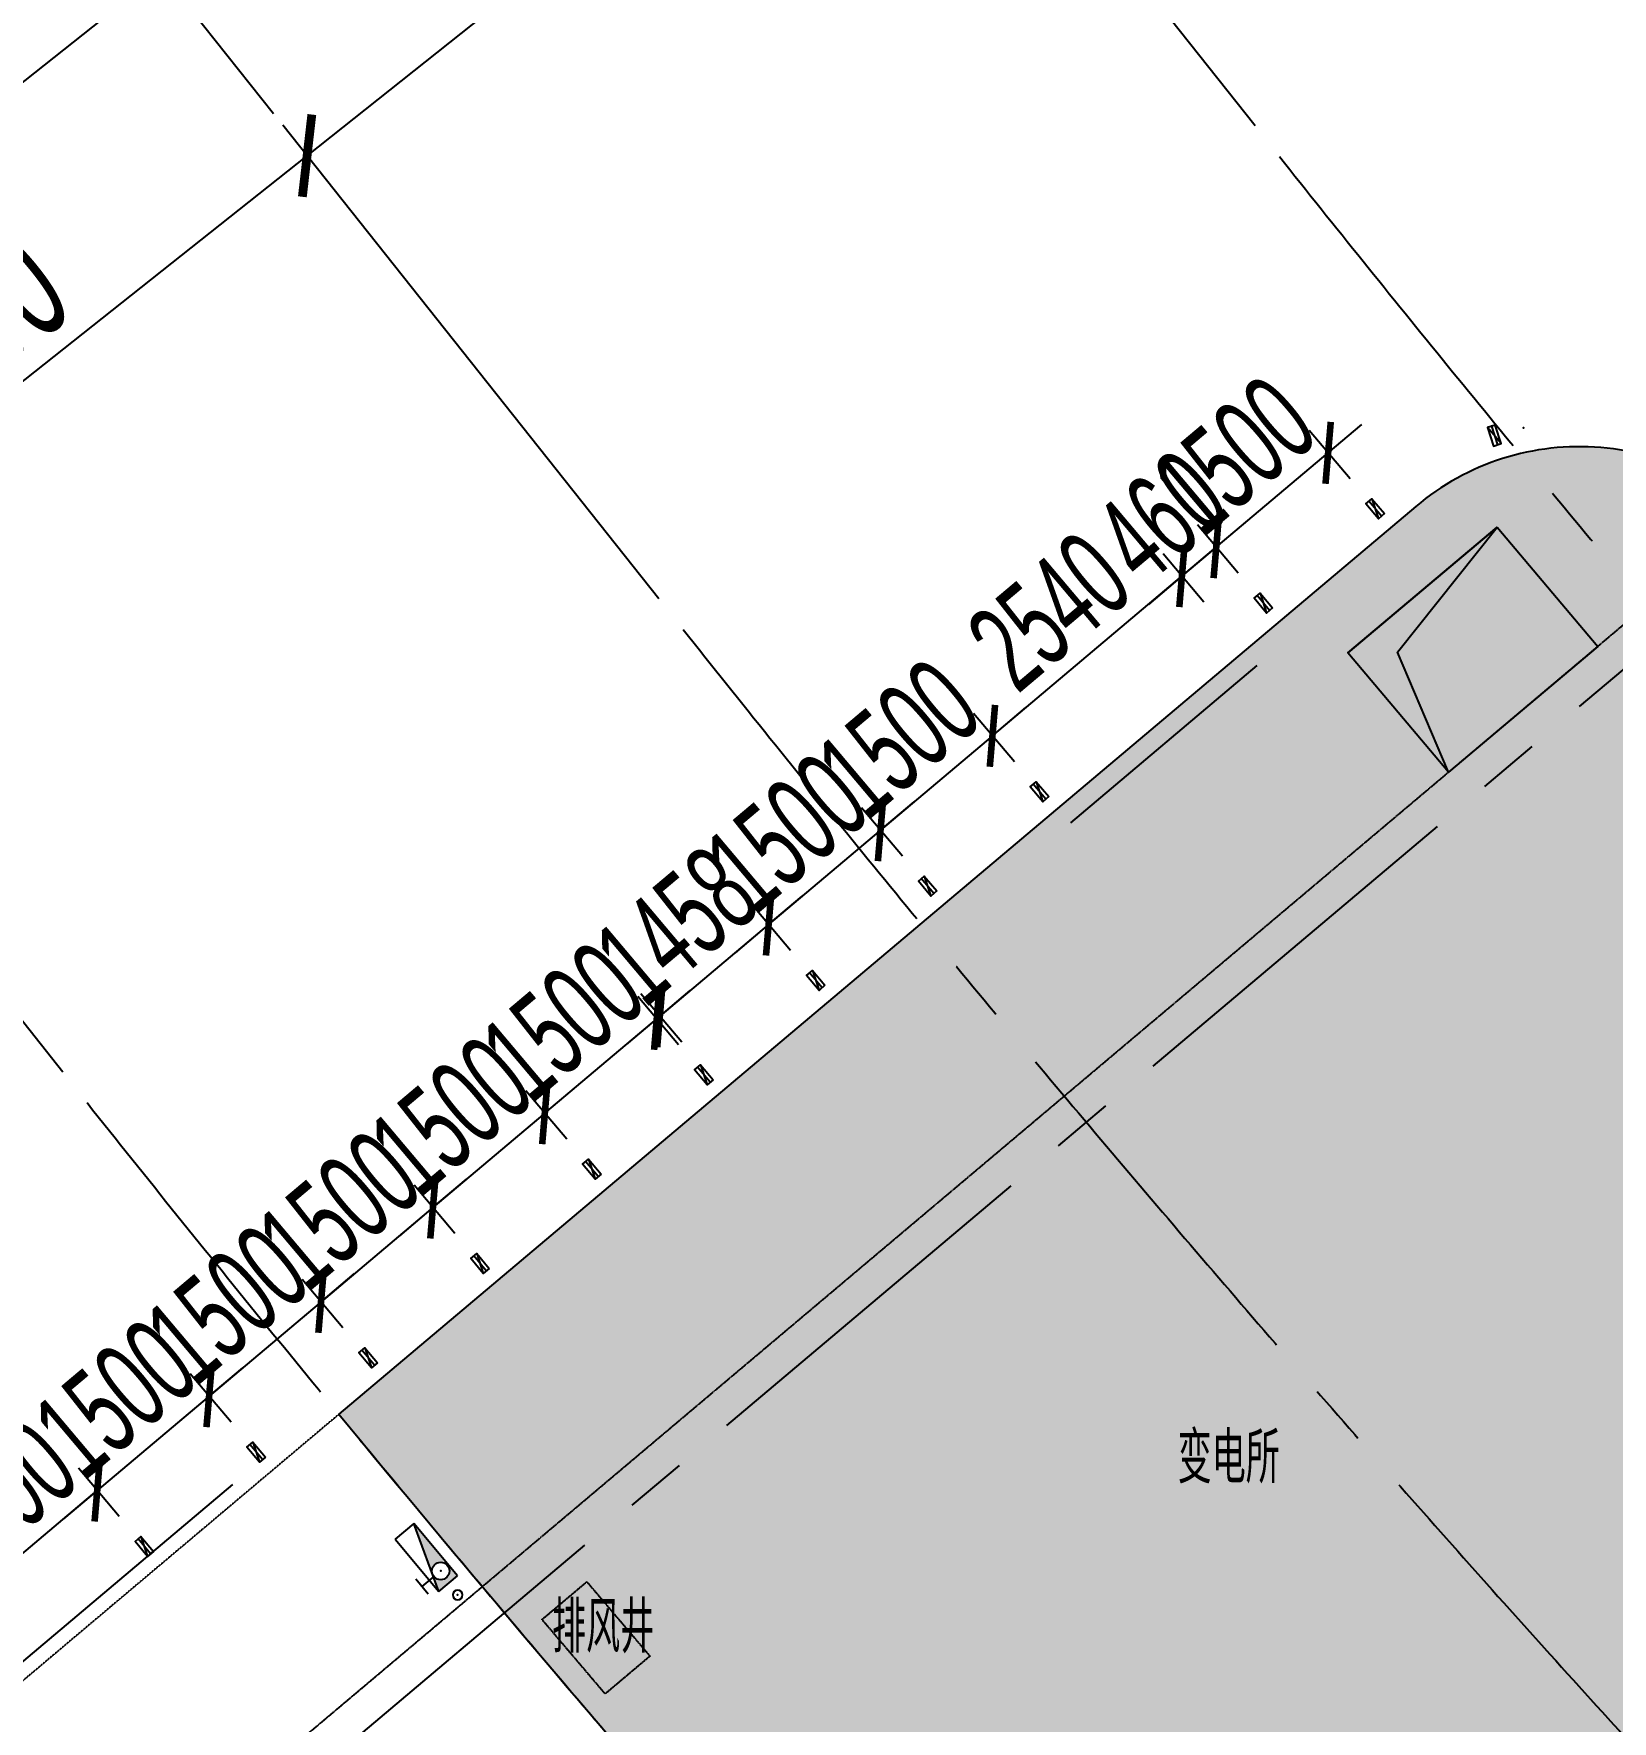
# Model space of a CAD drawing. Extents: x -668578 to 2331563, y -1202445 to 1620273.
# Drawn here: x 141596 to 157773, y 141757 to 159052 of the extents above; entities that cross this region are included whole.
import ezdxf
from ezdxf.enums import TextEntityAlignment as Align

# ---------------------------------------------------------------- set-up
doc = ezdxf.new("R2010")
doc.units = 0
for name, pattern in [('CENTER2', [28.575000000000003, 19.05, -3.175, 3.175, -3.175]), ('DASH', [0.35, 0.25, -0.1]), ('DOT2', [0.125, 0, -0.125])]:
    doc.linetypes.add(name, pattern=pattern)
doc.layers.get('0').update_dxf_attribs({"color": 8})
doc.layers.get('Defpoints').update_dxf_attribs({"color": 8})
for name, color, linetype in [('#标注', 8, 'Continuous'), ('#轴线', 8, 'CENTER2'), ('A-AL', 8, 'Continuous'), ('A-BEAM-PLAN-C', 8, 'Continuous'), ('A-DIMS-150', 8, 'Continuous'), ('A-DIMS-200', 8, 'Continuous'), ('A-FLOR-OTLN', 8, 'DOT2'), ('A-STRS', 8, 'Continuous'), ('A-WALL-E', 8, 'Continuous'), ('A-WIND-FRAM', 8, 'Continuous'), ('外轮廓', 8, 'Continuous'), ('建-文字', 8, 'Continuous'), ('水-消防-消火栓', 8, 'Continuous'), ('水-消防-消火栓-标识', 8, 'Continuous')]:
    doc.layers.add(name, color=color, linetype=linetype)
doc.styles.add('JHZX', font='jrs.shx', dxfattribs={"width": 0.6, "bigfont": 'jhz.shx'})
doc.styles.add('XD2008', font='xd-hzs.shx', dxfattribs={"width": 0.7, "bigfont": 'xd-hztxt.shx'})
doc.dimstyles.new('JZBZ-300', dxfattribs={"dimscale": 300, "dimtxt": 3, "dimasz": 1.5, "dimexe": 1, "dimexo": 1, "dimgap": 0.5, "dimtad": 1, "dimdec": 0, "dimdsep": 46, "dimtxsty": 'JHZX', "dimblk1": 'ARCHTICK', "dimblk2": 'ARCHTICK', "dimsah": 1, "dimcen": 0, "dimclrd": 1, "dimclre": 1, "dimclrt": 2, "dimazin": 2, "dimtfac": 1, "dimtdec": 0, "dimtix": 1, "dimtmove": 0, "dimatfit": 3, "dimfxl": 0, "dimtolj": 1, "dimlwd": -1, "dimlwe": -1, "dimarcsym": 0})
doc.dimstyles.new('JZBZ-400', dxfattribs={"dimscale": 400, "dimtxt": 3, "dimasz": 1.5, "dimexe": 1, "dimexo": 1, "dimgap": 0.5, "dimtad": 1, "dimdec": 0, "dimdsep": 46, "dimtxsty": 'JHZX', "dimblk1": 'ARCHTICK', "dimblk2": 'ARCHTICK', "dimsah": 1, "dimcen": 0, "dimclrd": 1, "dimclre": 1, "dimclrt": 2, "dimazin": 2, "dimtfac": 1, "dimtdec": 0, "dimtix": 1, "dimtmove": 0, "dimatfit": 3, "dimfxl": 0, "dimtolj": 1, "dimlwd": -1, "dimlwe": -1, "dimarcsym": 0})

# ---------------------------------------------------------------- blocks, each defined once
blk = doc.blocks.new('_ARCHTICK')
at = {"color": 0, "linetype": 'ByBlock', "const_width": 0.15}
blk.add_lwpolyline([(-0.5, -0.5), (0.5, 0.5)], dxfattribs=at)
blk = doc.blocks.new('*D2967')
at = {"layer": '#标注', "ltscale": 300, "transparency": 16777216}
for p, q in [((34745.41326759261, 37835.90578466697), (29398.96863544162, 44572.04190442473)), ((-10181.7225007313, 12646.32516724338), (29647.64047874946, 44258.73324775231)), ((-5083.949711888151, 6223.497704158042), (-10430.39434403914, 12959.63382391581))]:
    blk.add_line(p, q, dxfattribs=at)
at = {"layer": 'Defpoints', "color": 0, "ltscale": 300, "transparency": 16777216}
for p in [(29647.64047874946, 44258.73324775231), (34994.08511090045, 37522.59712799455), (-4835.277868580306, 5910.189047485619)]:
    blk.add_point(p, dxfattribs=at)
at = {"layer": '#标注', "ltscale": 300, "transparency": 16777216, "xscale": 600, "yscale": 600, "zscale": 600}
for p, rotation in [((29647.64047874946, 44258.73324775231), 38.4388923763239), ((-10181.7225007313, 12646.32516724338), 218.4388923763239)]:
    blk.add_blockref('_ARCHTICK', p, dxfattribs=dict(at, rotation=rotation))
at = {"layer": '#标注', "ltscale": 300, "transparency": 16777216, "insert": (9235.615302393393, 29079.1465208427), "char_height": 1200, "attachment_point": 5, "rotation": 38.4388923763239, "style": 'JHZX'}
blk.add_mtext('\\A1;50850', dxfattribs=at)
blk = doc.blocks.new('*D2971')
at = {"layer": '#标注', "ltscale": 300, "transparency": 16777216}
for p, q in [((17944.23655353458, 24500.87818728408), (14089.82298122892, 29357.16236700961)), ((8228.976019425238, 24194.7527658349), (14338.49482453676, 29043.85371033718)), ((11834.71774842306, 19651.7772427818), (7980.304176117395, 24508.06142250733))]:
    blk.add_line(p, q, dxfattribs=at)
at = {"layer": 'Defpoints', "color": 0, "ltscale": 300, "transparency": 16777216}
for p in [(14338.49482453676, 29043.85371033718), (18192.90839684242, 24187.56953061165), (12083.3895917309, 19338.46858610937)]:
    blk.add_point(p, dxfattribs=at)
at = {"layer": '#标注', "ltscale": 300, "transparency": 16777216, "xscale": 600, "yscale": 600, "zscale": 600}
for p, rotation in [((14338.49482453676, 29043.85371033718), 38.43889237632325), ((8228.976019425238, 24194.7527658349), 218.4388923763233)]:
    blk.add_blockref('_ARCHTICK', p, dxfattribs=dict(at, rotation=rotation))
at = {"layer": '#标注', "ltscale": 300, "transparency": 16777216, "insert": (10786.39173536532, 27245.9205514309), "char_height": 1200, "attachment_point": 5, "rotation": 38.43889237632325, "style": 'JHZX'}
blk.add_mtext('\\A1;7800', dxfattribs=at)
blk = doc.blocks.new('*D2972')
at = {"layer": '#标注', "ltscale": 300, "transparency": 16777216}
for p, q in [((24053.75535864703, 29349.97913178728), (20199.34178634122, 34206.26331151262)), ((14338.49482453685, 29043.853710337), (20448.01362964907, 33892.95465484021)), ((17944.23655353481, 24500.87818728407), (14089.82298122899, 29357.16236700942))]:
    blk.add_line(p, q, dxfattribs=at)
at = {"layer": 'Defpoints', "color": 0, "ltscale": 300, "transparency": 16777216}
for p in [(20448.01362964907, 33892.95465484021), (24302.42720195488, 29036.67047511487), (18192.90839684266, 24187.56953061165)]:
    blk.add_point(p, dxfattribs=at)
at = {"layer": '#标注', "ltscale": 300, "transparency": 16777216, "xscale": 600, "yscale": 600, "zscale": 600}
for p, rotation in [((20448.01362964907, 33892.95465484021), 38.43889237632541), ((14338.49482453685, 29043.853710337), 218.4388923763254)]:
    blk.add_blockref('_ARCHTICK', p, dxfattribs=dict(at, rotation=rotation))
at = {"layer": '#标注', "ltscale": 300, "transparency": 16777216, "insert": (16895.91054047725, 32095.02149593344), "char_height": 1200, "attachment_point": 5, "rotation": 38.438892376325406, "style": 'JHZX'}
blk.add_mtext('\\A1;7800', dxfattribs=at)
blk = doc.blocks.new('*D2973')
at = {"layer": '#标注', "ltscale": 300, "transparency": 16777216}
for p, q in [((30163.27416375951, 34199.08007629028), (26308.86059145492, 39055.3642560145)), ((20448.0136296503, 33892.95465483909), (26557.53243476275, 38742.05559934207)), ((24053.75535864705, 29349.9791317873), (20199.34178634245, 34206.26331151152))]:
    blk.add_line(p, q, dxfattribs=at)
at = {"layer": 'Defpoints', "color": 0, "ltscale": 300, "transparency": 16777216}
for p in [(26557.53243476275, 38742.05559934207), (30411.94600706735, 33885.77141961785), (24302.42720195489, 29036.67047511487)]:
    blk.add_point(p, dxfattribs=at)
at = {"layer": '#标注', "ltscale": 300, "transparency": 16777216, "xscale": 600, "yscale": 600, "zscale": 600}
for p, rotation in [((26557.53243476275, 38742.05559934207), 38.43889237632301), ((20448.0136296503, 33892.95465483909), 218.438892376323)]:
    blk.add_blockref('_ARCHTICK', p, dxfattribs=dict(at, rotation=rotation))
at = {"layer": '#标注', "ltscale": 300, "transparency": 16777216, "insert": (23005.42934559083, 36944.12244043544), "char_height": 1200, "attachment_point": 5, "rotation": 38.43889237632302, "style": 'JHZX'}
blk.add_mtext('\\A1;7800', dxfattribs=at)
blk = doc.blocks.new('*D2974')
at = {"layer": '#标注', "ltscale": 300, "transparency": 16777216}
for p, q in [((34745.41326759286, 37835.90578466675), (30890.99969528706, 42692.18996439246)), ((26557.53243476154, 38742.05559934355), (31139.6715385949, 42378.88130772002)), ((30163.2741637595, 34199.08007629027), (26308.8605914537, 39055.36425601597))]:
    blk.add_line(p, q, dxfattribs=at)
at = {"layer": 'Defpoints', "color": 0, "ltscale": 300, "transparency": 16777216}
for p in [(31139.6715385949, 42378.88130772002), (34994.0851109007, 37522.59712799433), (30411.94600706734, 33885.77141961784)]:
    blk.add_point(p, dxfattribs=at)
at = {"layer": '#标注', "ltscale": 300, "transparency": 16777216, "xscale": 600, "yscale": 600, "zscale": 600}
for p, rotation in [((31139.6715385949, 42378.88130772002), 38.43889237632323), ((26557.53243476154, 38742.05559934355), 218.4388923763232)]:
    blk.add_blockref('_ARCHTICK', p, dxfattribs=dict(at, rotation=rotation))
at = {"layer": '#标注', "ltscale": 300, "transparency": 16777216, "insert": (28351.25830006253, 41187.08576687664), "char_height": 1200, "attachment_point": 5, "rotation": 38.43889237632323, "style": 'JHZX'}
blk.add_mtext('\\A1;5850', dxfattribs=at)
blk = doc.blocks.new('*U2976')
at = {"linetype": 'ByBlock'}
blk.add_line((20, 4.898587196589413e-16), (0, 0), dxfattribs=at)
blk.add_circle((24, 0), 4, dxfattribs=at)
at = {"color": 253, "linetype": 'ByBlock', "style": 'JHZX', "width": 0.75}
blk.add_attdef('AXES', text='', height=4, dxfattribs=at).set_placement((23.99999999999997, 0), align=Align.MIDDLE_CENTER)
blk = doc.blocks.new('*D2493')
at = {"layer": '#标注', "color": 1, "ltscale": 300, "transparency": 16777216}
for p, q in [((151645.1311986369, 151589.909465027), (151227.0325413321, 152085.8231836262)), ((151420.4050468403, 151856.4608630208), (151764.4485277483, 152146.5196212831)), ((151420.4050468403, 151856.4608630208), (150273.5934438186, 150889.5983354841)), ((150498.3195956151, 150623.0469374903), (150080.2209383103, 151118.9606560895)), ((150273.5934438186, 150889.5983354841), (149929.5499629105, 150599.5395772218))]:
    blk.add_line(p, q, dxfattribs=at)
at = {"layer": 'Defpoints', "color": 0, "ltscale": 300, "transparency": 16777216}
for p in [(151838.5037041451, 151360.5471444216), (150273.5934438186, 150889.5983354841), (150691.6921011233, 150393.6846168849)]:
    blk.add_point(p, dxfattribs=at)
at = {"layer": '#标注', "color": 1, "ltscale": 300, "transparency": 16777216, "xscale": 450, "yscale": 450, "zscale": 450}
for p, rotation in [((151420.4050468403, 151856.4608630208), 220.1338192815093), ((150273.5934438186, 150889.5983354841), 40.13381928150933)]:
    blk.add_blockref('_ARCHTICK', p, dxfattribs=dict(at, rotation=rotation))
at = {"layer": '#标注', "color": 2, "ltscale": 300, "transparency": 16777216, "insert": (150460.254234313, 151831.7542404632), "char_height": 900, "attachment_point": 5, "rotation": 40.133819281509325, "style": 'JHZX'}
blk.add_mtext('\\A1;1500', dxfattribs=at)
blk = doc.blocks.new('*D2494')
at = {"layer": '#标注', "color": 1, "ltscale": 300, "transparency": 16777216}
for p, q in [((150273.5934438186, 150889.5983354841), (150617.6369247266, 151179.6570937464)), ((150498.319595605, 150623.0469375023), (150080.2209383104, 151118.9606560895)), ((150273.5934438186, 150889.5983354841), (149126.7818407969, 149922.7358079474)), ((149351.5079925834, 149656.1844099656), (148933.4093352887, 150152.0981285528)), ((149126.7818407969, 149922.7358079474), (148782.7383598888, 149632.6770496851))]:
    blk.add_line(p, q, dxfattribs=at)
at = {"layer": 'Defpoints', "color": 0, "ltscale": 300, "transparency": 16777216}
for p in [(150691.6921011133, 150393.6846168969), (149126.7818407969, 149922.7358079474), (149544.8804980916, 149426.8220893602)]:
    blk.add_point(p, dxfattribs=at)
at = {"layer": '#标注', "color": 1, "ltscale": 300, "transparency": 16777216, "xscale": 450, "yscale": 450, "zscale": 450}
for p, rotation in [((150273.5934438186, 150889.5983354841), 220.1338192815092), ((149126.7818407969, 149922.7358079474), 40.13381928150918)]:
    blk.add_blockref('_ARCHTICK', p, dxfattribs=dict(at, rotation=rotation))
at = {"layer": '#标注', "color": 2, "ltscale": 300, "transparency": 16777216, "insert": (149313.4426312913, 150864.8917129265), "char_height": 900, "attachment_point": 5, "rotation": 40.133819281509176, "style": 'JHZX'}
blk.add_mtext('\\A1;1500', dxfattribs=at)
blk = doc.blocks.new('*D2495')
at = {"layer": '#标注', "color": 1, "ltscale": 300, "transparency": 16777216}
for p, q in [((149351.5079925856, 149656.1844099675), (148933.4093352921, 150152.0981285633)), ((149126.781840798, 149922.735807956), (149470.8253217089, 150212.7945662149)), ((149126.781840798, 149922.735807956), (148011.9785732414, 148982.8591079694)), ((148236.704725029, 148716.3077099809), (147818.6060677354, 149212.2214285767)), ((148011.9785732414, 148982.8591079694), (147667.9350923305, 148692.8003497105))]:
    blk.add_line(p, q, dxfattribs=at)
at = {"layer": 'Defpoints', "color": 0, "ltscale": 300, "transparency": 16777216}
for p in [(149544.8804980915, 149426.8220893602), (148011.9785732414, 148982.8591079694), (148430.077230535, 148486.9453893737)]:
    blk.add_point(p, dxfattribs=at)
at = {"layer": '#标注', "color": 1, "ltscale": 300, "transparency": 16777216, "xscale": 450, "yscale": 450, "zscale": 450}
for p, rotation in [((149126.781840798, 149922.735807956), 220.1338192809436), ((148011.9785732414, 148982.8591079694), 40.13381928094365)]:
    blk.add_blockref('_ARCHTICK', p, dxfattribs=dict(at, rotation=rotation))
at = {"layer": '#标注', "color": 2, "ltscale": 300, "transparency": 16777216, "insert": (148182.6351960078, 149911.5220991773), "char_height": 900, "attachment_point": 5, "rotation": 40.13381928094365, "style": 'JHZX'}
blk.add_mtext('\\A1;1458', dxfattribs=at)
blk = doc.blocks.new('*D2496')
at = {"layer": '#标注', "color": 1, "ltscale": 300, "transparency": 16777216}
for p, q in [((146833.1586347347, 147989.0107528962), (147177.2021156428, 148279.0695111585)), ((147057.8847865138, 147722.4593549231), (146639.7861292265, 148218.3730735016)), ((146833.1586347347, 147989.0107528962), (145686.347031713, 147022.1482253595)), ((145911.0731834921, 146755.5968273864), (145492.9745262048, 147251.5105459648)), ((145686.347031713, 147022.1482253595), (145342.3035508049, 146732.0894670972))]:
    blk.add_line(p, q, dxfattribs=at)
at = {"layer": 'Defpoints', "color": 0, "ltscale": 300, "transparency": 16777216}
for p in [(147251.257292022, 147493.0970343177), (145686.347031713, 147022.1482253595), (146104.4456890003, 146526.234506781)]:
    blk.add_point(p, dxfattribs=at)
at = {"layer": '#标注', "color": 1, "ltscale": 300, "transparency": 16777216, "xscale": 450, "yscale": 450, "zscale": 450}
for p, rotation in [((146833.1586347347, 147989.0107528962), 220.1338192815093), ((145686.347031713, 147022.1482253595), 40.13381928150933)]:
    blk.add_blockref('_ARCHTICK', p, dxfattribs=dict(at, rotation=rotation))
at = {"layer": '#标注', "color": 2, "ltscale": 300, "transparency": 16777216, "insert": (145873.0078222074, 147964.3041303386), "char_height": 900, "attachment_point": 5, "rotation": 40.133819281509325, "style": 'JHZX'}
blk.add_mtext('\\A1;1500', dxfattribs=at)
blk = doc.blocks.new('*D2497')
at = {"layer": '#标注', "color": 1, "ltscale": 300, "transparency": 16777216}
for p, q in [((145911.0731834803, 146755.5968274003), (145492.9745262047, 147251.5105459649)), ((145686.3470317129, 147022.1482253595), (146030.3905126209, 147312.2069836218)), ((145686.3470317129, 147022.1482253595), (144539.5354286911, 146055.2856978228)), ((144764.2615804585, 145788.7342998635), (144346.1629231829, 146284.6480184281)), ((144539.5354286911, 146055.2856978228), (144195.491947783, 145765.2269395604))]:
    blk.add_line(p, q, dxfattribs=at)
at = {"layer": 'Defpoints', "color": 0, "ltscale": 300, "transparency": 16777216}
for p in [(146104.4456889885, 146526.2345067949), (144539.5354286911, 146055.2856978228), (144957.6340859667, 145559.3719792581)]:
    blk.add_point(p, dxfattribs=at)
at = {"layer": '#标注', "color": 1, "ltscale": 300, "transparency": 16777216, "xscale": 450, "yscale": 450, "zscale": 450}
for p, rotation in [((145686.3470317129, 147022.1482253595), 220.1338192815089), ((144539.5354286911, 146055.2856978228), 40.13381928150887)]:
    blk.add_blockref('_ARCHTICK', p, dxfattribs=dict(at, rotation=rotation))
at = {"layer": '#标注', "color": 2, "ltscale": 300, "transparency": 16777216, "insert": (144726.1962191856, 146997.4416028019), "char_height": 900, "attachment_point": 5, "rotation": 40.13381928150887, "style": 'JHZX'}
blk.add_mtext('\\A1;1500', dxfattribs=at)
blk = doc.blocks.new('*D2498')
at = {"layer": '#标注', "color": 1, "ltscale": 300, "transparency": 16777216}
for p, q in [((144539.5354286911, 146055.2856978228), (144883.5789095991, 146345.3444560851)), ((144764.2615804491, 145788.7342998747), (144346.1629231829, 146284.6480184282)), ((144539.5354286911, 146055.2856978228), (143392.7238256695, 145088.4231702862)), ((143617.4499774275, 144821.8717723381), (143199.3513201613, 145317.7854908916)), ((143392.7238256695, 145088.4231702862), (143048.6803447614, 144798.3644120239))]:
    blk.add_line(p, q, dxfattribs=at)
at = {"layer": 'Defpoints', "color": 0, "ltscale": 300, "transparency": 16777216}
for p in [(144957.6340859573, 145559.3719792693), (143392.7238256695, 145088.4231702862), (143810.8224829357, 144592.5094517327)]:
    blk.add_point(p, dxfattribs=at)
at = {"layer": '#标注', "color": 1, "ltscale": 300, "transparency": 16777216, "xscale": 450, "yscale": 450, "zscale": 450}
for p, rotation in [((144539.5354286911, 146055.2856978228), 220.1338192815088), ((143392.7238256695, 145088.4231702862), 40.13381928150877)]:
    blk.add_blockref('_ARCHTICK', p, dxfattribs=dict(at, rotation=rotation))
at = {"layer": '#标注', "color": 2, "ltscale": 300, "transparency": 16777216, "insert": (143579.3846161639, 146030.5790752653), "char_height": 900, "attachment_point": 5, "rotation": 40.133819281508764, "style": 'JHZX'}
blk.add_mtext('\\A1;1500', dxfattribs=at)
blk = doc.blocks.new('*D2499')
at = {"layer": '#标注', "color": 1, "ltscale": 300, "transparency": 16777216}
for p, q in [((143617.4499774321, 144821.871772342), (143199.3513201722, 145317.785490908)), ((143392.7238256758, 145088.4231702988), (143736.7673065897, 145378.4819285542)), ((143392.7238256758, 145088.4231702988), (142245.9122226348, 144121.560642785)), ((142470.6383743911, 143855.0092448281), (142052.5397171311, 144350.9229633942)), ((142245.9122226348, 144121.560642785), (141901.8687417209, 143831.5018845295))]:
    blk.add_line(p, q, dxfattribs=at)
at = {"layer": 'Defpoints', "color": 0, "ltscale": 300, "transparency": 16777216}
for p in [(143810.8224829357, 144592.5094517327), (142245.9122226348, 144121.560642785), (142664.0108798947, 143625.6469242189)]:
    blk.add_point(p, dxfattribs=at)
at = {"layer": '#标注', "color": 1, "ltscale": 300, "transparency": 16777216, "xscale": 450, "yscale": 450, "zscale": 450}
for p, rotation in [((143392.7238256758, 145088.4231702988), 220.1338192803655), ((142245.9122226348, 144121.560642785), 40.1338192803655)]:
    blk.add_blockref('_ARCHTICK', p, dxfattribs=dict(at, rotation=rotation))
at = {"layer": '#标注', "color": 2, "ltscale": 300, "transparency": 16777216, "insert": (142432.573013148, 145063.7165477603), "char_height": 900, "attachment_point": 5, "rotation": 40.1338192803655, "style": 'JHZX'}
blk.add_mtext('\\A1;1500', dxfattribs=at)
blk = doc.blocks.new('*D2468')
at = {"layer": '#标注', "color": 1, "ltscale": 300, "transparency": 16777216}
for p, q in [((142470.6828352228, 143855.0630143225), (142052.5689343938, 144350.9851759409)), ((140946.2341820338, 143025.8346176037), (142245.9436364739, 144121.6247072558)), ((141170.9628864965, 142759.2853718745), (140752.8594799537, 143255.1950862888))]:
    blk.add_line(p, q, dxfattribs=at)
at = {"layer": 'Defpoints', "color": 0, "ltscale": 300, "transparency": 16777216}
for p in [(142245.9436364739, 144121.6247072558), (142664.0575373029, 143625.7025456375), (141364.3375885766, 142529.9249031894)]:
    blk.add_point(p, dxfattribs=at)
at = {"layer": '#标注', "color": 1, "ltscale": 300, "transparency": 16777216, "xscale": 450, "yscale": 450, "zscale": 450}
for p, rotation in [((142245.9436364739, 144121.6247072558), 40.13436799765014), ((140946.2341820338, 143025.8346176037), 220.1343679976501)]:
    blk.add_blockref('_ARCHTICK', p, dxfattribs=dict(at, rotation=rotation))
at = {"layer": '#标注', "color": 2, "ltscale": 300, "transparency": 16777216, "insert": (141209.3395050936, 144032.4505997999), "char_height": 900, "attachment_point": 5, "rotation": 40.13436799765014, "style": 'JHZX'}
blk.add_mtext('\\A1;1700', dxfattribs=at)
blk = doc.blocks.new('*D2469')
at = {"layer": '#标注', "color": 1, "ltscale": 300, "transparency": 16777216}
for p, q in [((148204.7430469033, 148689.3775039263), (147786.6524150402, 149185.2817034167)), ((147980.0249205484, 148955.9193828113), (148324.0684014565, 149245.9781410736)), ((146833.1586347347, 147989.0107528962), (147980.0249205484, 148955.9193828113)), ((147057.8847865138, 147722.4593549231), (146639.7861292265, 148218.3730735016)), ((146833.1586347347, 147989.0107528962), (146489.1151538266, 147698.9519946339))]:
    blk.add_line(p, q, dxfattribs=at)
at = {"layer": 'Defpoints', "color": 0, "ltscale": 300, "transparency": 16777216}
for p in [(147980.0249205484, 148955.9193828113), (148398.1155524115, 148460.0151833209), (147251.257292022, 147493.0970343177)]:
    blk.add_point(p, dxfattribs=at)
at = {"layer": '#标注', "color": 1, "ltscale": 300, "transparency": 16777216, "xscale": 450, "yscale": 450, "zscale": 450}
for p, rotation in [((147980.0249205484, 148955.9193828113), 220.1338192815093), ((146833.1586347347, 147989.0107528962), 40.13381928150937)]:
    blk.add_blockref('_ARCHTICK', p, dxfattribs=dict(at, rotation=rotation))
at = {"layer": '#标注', "color": 2, "ltscale": 300, "transparency": 16777216, "insert": (147019.8467666252, 148931.1897090645), "char_height": 900, "attachment_point": 5, "rotation": 40.133819281509325, "style": 'JHZX'}
blk.add_mtext('\\A1;1500', dxfattribs=at)
blk = doc.blocks.new('*D2470')
at = {"layer": '#标注', "color": 1, "ltscale": 300, "transparency": 16777216}
for p, q in [((153587.1121705143, 153227.1856331599), (153169.0215386276, 153723.0898326783)), ((151420.4050468403, 151856.4608630208), (153362.3940441358, 153493.727512073)), ((151645.1311986369, 151589.909465027), (151227.0325413321, 152085.8231836261))]:
    blk.add_line(p, q, dxfattribs=at)
at = {"layer": 'Defpoints', "color": 0, "ltscale": 300, "transparency": 16777216}
for p in [(153362.3940441358, 153493.727512073), (153780.4846760225, 152997.8233125545), (151838.5037041451, 151360.5471444216)]:
    blk.add_point(p, dxfattribs=at)
at = {"layer": '#标注', "color": 1, "ltscale": 300, "transparency": 16777216, "xscale": 450, "yscale": 450, "zscale": 450}
for p, rotation in [((153362.3940441358, 153493.727512073), 40.13381928150933), ((151420.4050468403, 151856.4608630208), 220.1338192815093)]:
    blk.add_blockref('_ARCHTICK', p, dxfattribs=dict(at, rotation=rotation))
at = {"layer": '#标注', "color": 2, "ltscale": 300, "transparency": 16777216, "insert": (152004.6545344716, 153133.8188287576), "char_height": 900, "attachment_point": 5, "rotation": 40.133819281509325, "style": 'JHZX'}
blk.add_mtext('\\A1;2540', dxfattribs=at)
blk = doc.blocks.new('*D2471')
at = {"layer": '#标注', "color": 1, "ltscale": 300, "transparency": 16777216}
for p, q in [((153938.8010620541, 153523.6901415594), (153520.7104301674, 154019.5943410778)), ((153714.0829356756, 153790.2320204725), (154058.1264165836, 154080.2907787348)), ((153362.3940441358, 153493.727512073), (153714.0829356756, 153790.2320204725)), ((153587.1121705143, 153227.1856331599), (153169.0215386275, 153723.0898326783)), ((153362.3940441358, 153493.727512073), (153018.3505632277, 153203.6687538107))]:
    blk.add_line(p, q, dxfattribs=at)
at = {"layer": 'Defpoints', "color": 0, "ltscale": 300, "transparency": 16777216}
for p in [(153714.0829356756, 153790.2320204725), (154132.1735675624, 153294.327820954), (153780.4846760225, 152997.8233125545)]:
    blk.add_point(p, dxfattribs=at)
at = {"layer": '#标注', "color": 1, "ltscale": 300, "transparency": 16777216, "xscale": 450, "yscale": 450, "zscale": 450}
for p, rotation in [((153714.0829356756, 153790.2320204725), 220.1338192815093), ((153362.3940441358, 153493.727512073), 40.13381928150937)]:
    blk.add_blockref('_ARCHTICK', p, dxfattribs=dict(at, rotation=rotation))
at = {"layer": '#标注', "color": 2, "ltscale": 300, "transparency": 16777216, "insert": (153151.4934788893, 154100.7044074835), "char_height": 900, "attachment_point": 5, "rotation": 40.133819281509325, "style": 'JHZX'}
blk.add_mtext('\\A1;460', dxfattribs=at)
blk = doc.blocks.new('*D2472')
at = {"layer": '#标注', "color": 1, "ltscale": 300, "transparency": 16777216}
for p, q in [((155085.6126651386, 154490.5526690215), (154667.522033189, 154986.4568686144)), ((154860.8945386972, 154757.0945480091), (155204.9380196053, 155047.1533062714)), ((153714.0829356756, 153790.2320204725), (154860.8945386972, 154757.0945480091)), ((153938.8010620541, 153523.6901415594), (153520.7104301674, 154019.5943410778)), ((153714.0829356756, 153790.2320204725), (153370.0394547675, 153500.1732622102))]:
    blk.add_line(p, q, dxfattribs=at)
at = {"layer": 'Defpoints', "color": 0, "ltscale": 300, "transparency": 16777216}
for p in [(154860.8945386972, 154757.0945480091), (155278.9851706468, 154261.1903484161), (154132.1735675624, 153294.327820954)]:
    blk.add_point(p, dxfattribs=at)
at = {"layer": '#标注', "color": 1, "ltscale": 300, "transparency": 16777216, "xscale": 450, "yscale": 450, "zscale": 450}
for p, rotation in [((154860.8945386972, 154757.0945480091), 220.1338192815093), ((153714.0829356756, 153790.2320204725), 40.13381928150937)]:
    blk.add_blockref('_ARCHTICK', p, dxfattribs=dict(at, rotation=rotation))
at = {"layer": '#标注', "color": 2, "ltscale": 300, "transparency": 16777216, "insert": (153900.74372617, 154732.3879254515), "char_height": 900, "attachment_point": 5, "rotation": 40.133819281509325, "style": 'JHZX'}
blk.add_mtext('\\A1;1500', dxfattribs=at)
blk = doc.blocks.new('幕墙分隔')
for p, q in [((-39.99999999976717, -100.0000000000582), (39.99999999976717, 100.0000000000582)), ((-1.164153218269348e-10, 100.0000000000582), (2.328306436538696e-10, -99.99999999988358))]:
    blk.add_line(p, q)
blk.add_lwpolyline([(-40, 100.0000000000582), (39.99999999976717, 100.0000000000582), (40.00000000023283, -99.99999999970896), (-39.99999999976717, -100.0000000000582)], close=True)
blk = doc.blocks.new('消火栓箱-111')
blk.add_hatch(color=256).paths.add_polyline_path([(-200, -53.57142857142026), (-200, -60, -0.4142135623730953), (-110, -150, -1), (-290, -150, -0.4142135623730949), (-200, -60), (-200, -53.57142857142026), (-350, 0), (-350, -250), (350, -250)])
for p, q in [((350, 0), (-350, 0)), ((-350, 0), (350, -250)), ((-350, 0), (-350, -250)), ((-300, 100), (-100, 100)), ((-200, -60), (-200, 100)), ((350, -250), (350, 0)), ((-350, -250), (350, -250))]:
    blk.add_line(p, q)
blk.add_circle((-200, -150), 90)
blk.add_point((-200, -150))
at = {"layer": '水-消防-消火栓'}
blk.add_arc((-349.9999999999709, -0.0001202940184157342), 700.0001041776701, 359.9687409356841, 2.461602844915088e-05, dxfattribs=at)
blk = doc.blocks.new('立管-R75-1')
at = {"linetype": 'Continuous'}
blk.add_circle((0, 0), 75, dxfattribs=at)
blk.add_point((0, 0), dxfattribs=at)
blk = doc.blocks.new('DSGDFG')
at = {"layer": '#轴线', "ltscale": 200}
blk.add_line((-1466.975190822734, -1223.535190204857), (52211.62358048721, 44032.22045865774), dxfattribs=at)
for radius in [212800.0000000004, 220600.0000000004, 228400.0000000004, 236200.0000000004]:
    blk.add_arc((197092.1513552468, 166179.1920613431), radius, 218.4388923744016, 265.1405841852512, dxfattribs=at)
at = {"layer": '#标注'}
ref = blk.add_blockref('*U2976', (20105.04954360402, 34323.55669369016), dxfattribs=dict(at, xscale=-400, yscale=400, rotation=308.4388857012392))
ref.add_attrib('AXES', 'SF', dxfattribs={"layer": '0', "color": 253, "linetype": 'ByBlock', "height": 1600, "rotation": 308.4388857012392, "style": 'JHZX', "width": 0.75}).set_placement((14136.92618024349, 41842.96514912791), align=Align.MIDDLE_CENTER)
at = {"layer": '#标注', "ltscale": 300}
for p1, p2, distance, picture, middle in [((-4835.277868580306, 5910.189047485619), (34994.08511090046, 37522.59712799455), 8600.00000166054, '*D2967', (9235.615302393393, 29079.1465208427)), ((30411.94600706734, 33885.77141961784), (34994.08511090069, 37522.59712799432), 6200.000001663645, '*D2974', (28351.25830006253, 41187.08576687664)), ((24302.42720195488, 29036.67047511486), (30411.94600706734, 33885.77141961784), 6200.000001661748, '*D2973', (23005.42934559083, 36944.12244043544)), ((18192.90839684266, 24187.56953061165), (24302.42720195488, 29036.67047511486), 6200.000001663379, '*D2972', (16895.91054047725, 32095.02149593344)), ((12083.3895917309, 19338.46858610937), (18192.90839684242, 24187.56953061165), 6200.000001663429, '*D2971', (10786.39173536532, 27245.9205514309))]:
    dim = blk.add_aligned_dim(p1=p1, p2=p2, distance=distance, dimstyle='JZBZ-400', override={"dimclrd": 256, "dimclre": 256, "dimclrt": 256}, dxfattribs=at)
    dim.commit()
    dim.dimension.update_dxf_attribs({"geometry": picture, "text_midpoint": middle})
blk = doc.blocks.new('HJGHJ')
at = {"layer": '#标注', "ltscale": 300}
for base, p1, p2, angle, picture, middle in [((154860.8945386972, 154757.0945480091), (154132.1735675624, 153294.327820954), (155278.9851706468, 154261.1903484161), 40.13381928150933, '*D2472', (153900.74372617, 154732.3879254515)), ((153714.0829356756, 153790.2320204725), (153780.4846760225, 152997.8233125545), (154132.1735675624, 153294.327820954), 40.13381928150933, '*D2471', (153151.4934788893, 154100.7044074835)), ((153362.3940441358, 153493.727512073), (151838.5037041451, 151360.5471444216), (153780.4846760225, 152997.8233125545), 40.13381928150933, '*D2470', (152004.6545344716, 153133.8188287576)), ((147980.0249205484, 148955.9193828113), (147251.257292022, 147493.0970343177), (148398.1155524115, 148460.0151833209), 40.13381928150933, '*D2469', (147019.8467666252, 148931.1897090645)), ((142245.9436364739, 144121.6247072558), (141364.3375885766, 142529.9249031894), (142664.0575373029, 143625.7025456375), 40.13436799765014, '*D2468', (141209.3395050936, 144032.4505997999))]:
    dim = blk.add_linear_dim(base=base, p1=p1, p2=p2, angle=angle, dimstyle='JZBZ-300', override={"dimtmove": 1}, dxfattribs=at)
    dim.commit()
    dim.dimension.update_dxf_attribs({"geometry": picture, "text_midpoint": middle})
for p1, p2, distance, picture, middle in [((151838.5037041451, 151360.5471444216), (150691.6921011233, 150393.6846168849), -648.6423541019383, '*D2493', (150460.254234313, 151831.7542404632)), ((150691.6921011132, 150393.6846168969), (149544.8804980915, 149426.8220893602), -648.6423540862205, '*D2494', (149313.4426312913, 150864.8917129265)), ((149544.8804980915, 149426.8220893602), (148430.077230535, 148486.9453893737), -648.6423540920987, '*D2495', (148182.6351960078, 149911.5220991773)), ((147251.257292022, 147493.0970343177), (146104.4456890003, 146526.234506781), -648.6423540748774, '*D2496', (145873.0078222074, 147964.3041303386)), ((146104.4456889885, 146526.2345067949), (144957.6340859667, 145559.3719792582), -648.6423540567223, '*D2497', (144726.1962191856, 146997.4416028019)), ((144957.6340859573, 145559.3719792693), (143810.8224829357, 144592.5094517327), -648.6423540421629, '*D2498', (143579.3846161639, 146030.5790752653)), ((143810.8224829357, 144592.5094517327), (142664.0108798947, 143625.6469242189), -648.6423540477491, '*D2499', (142432.573013148, 145063.7165477603))]:
    dim = blk.add_aligned_dim(p1=p1, p2=p2, distance=distance, dimstyle='JZBZ-300', dxfattribs=at)
    dim.commit()
    dim.dimension.update_dxf_attribs({"geometry": picture, "text_midpoint": middle})

msp = doc.modelspace()

# ---------------------------------------------------------------- hatches: boundary and pattern name
at = {"layer": 'A-DIMS-150'}
h = msp.add_hatch(dxfattribs=at)
h.set_pattern_fill('HEX', color=8, scale=150)
h.set_pattern_definition([(0, (-1447585.789294957, -108749.8509342684), (0, 247.4667), [142.875, -285.75]), (120, (-1447585.789294957, -108749.8509342684), (-214.3124487907025, -123.7333499999999), [142.8749999999999, -285.7499999999998]), (59.99999999999999, (-1447442.914294957, -108749.8509342684), (-214.3124487907025, 123.73335), [142.875, -285.75])])
edge = h.paths.add_edge_path()
edge.add_arc((321041.0668058464, 290089.1690256326), 228400.0000273102, 219.4690346880472, 222.3960217084596)
edge.add_line((152367.1737727266, 136090.2150631885), (164958.635914683, 147586.1961492164))
edge.add_arc((321041.0667807804, 290089.1690068629), 211349.9999960663, 220.120431258133, 222.3960218454284, ccw=False)
edge.add_arc((157435.2855940505, 152220.5690263142), 2599.999999999848, 40.12043125812512, 130.1338192809519)
edge.add_line((155759.3905463322, 154208.3758049102), (144722.6514743784, 144903.439051094))

# ---------------------------------------------------------------- linework, layer by layer
at = {"layer": 'A-AL'}
msp.add_point((156864.610932168, 155012.8495334057), dxfattribs=at)
at = {"layer": 'A-BEAM-PLAN-C', "linetype": 'DASH'}
msp.add_lwpolyline([(146804.550033114, 142800.1377460712), (147263.2750949123, 143186.8830648619), (147910.5374760429, 142424.6076782867), (147451.8111251503, 142037.8612002692)], close=True, dxfattribs=at)
at = {"layer": 'A-DIMS-150'}
for p, q in [((156592.7073802172, 153995.787728623), (155063.5593060983, 152706.7159005194)), ((157623.9648413347, 152772.4692709474), (156094.8167672158, 151483.397442844))]:
    msp.add_line(p, q, dxfattribs=at)
msp.add_lwpolyline([(144723.5214485676, 144904.1725154584, 0.01277208458634123), (152367.1737727266, 136090.2150631885), (164958.635914683, 147586.1961492164, -0.009929463353927012), (159423.4839165247, 153895.999547258, 0.4142820029462295), (155759.3905463322, 154208.3758049102), (144722.6514743784, 144903.439051094)], format="xyb", dxfattribs=at)
msp.add_lwpolyline([(156094.8167672158, 151483.397442844), (155570.2107050434, 152714.6490657316), (156592.7073802172, 153995.787728623)], dxfattribs=at)
at = {"layer": 'A-DIMS-200'}
msp.add_line((123628.6681004342, 127315.5614718995), (143634.66984995, 144182.3714745964), dxfattribs=at)
at = {"layer": 'A-FLOR-OTLN'}
for points in [[(144723.5214485676, 144904.1725154584), (123725.3543531852, 127200.8803115941, 0.413755730742382), (123453.1654712796, 124033.0602541941, 0.04057195256300423), (152862.7558849138, 94304.42562219338, 0.04057195256300423)], [(144723.5214485676, 144904.1725154584), (123725.3543531852, 127200.8803115941, 0.413755730742382), (123453.1654712796, 124033.0602541941, 0.1896724665796431), (289602.9449201495, 33910.99957717047, 0.414786072981368), (292110.7860359288, 35874.54738348862), (301329.9381804805, 112232.1593445586, 0.379931253570586), (283898.0215855945, 137386.0943249748, 0.2364517045148016)]]:
    msp.add_lwpolyline(points, format="xyb", dxfattribs=at)
at = {"layer": 'A-STRS'}
msp.add_line((152223.6265562387, 150965.8225395218), (154134.979227987, 152577.2600854224), dxfattribs=at)
at = {"layer": 'A-WALL-E'}
msp.add_lwpolyline([(156592.7073802172, 153995.787728623), (157623.9648413347, 152772.4692709474), (156094.8167672158, 151483.397442844), (155063.5593060983, 152706.7159005194)], close=True, dxfattribs=at)
at = {"layer": 'A-WIND-FRAM'}
msp.add_point((156533.7359956059, 155028.9984427551), dxfattribs=at)
at = {"layer": '外轮廓', "linetype": 'DASH', "ltscale": 3}
msp.add_lwpolyline([(189043.5432004022, 68295.87838094844), (215978.7072412797, 111791.0949092745, -0.08508992533757867), (162593.9241834577, 156962.1450016267), (123487.7568742911, 123995.6459185359, 0.08393873989369599)], format="xyb", close=True, dxfattribs=at)

# ---------------------------------------------------------------- block references
at = {"layer": '#标注'}
for name, p in [('DSGDFG', (123948.8888467231, 123909.9834137514)), ('HJGHJ', (0, 0))]:
    msp.add_blockref(name, p, dxfattribs=at)
at = {"layer": 'A-WIND-FRAM', "xscale": -1, "rotation": 17.80252083800752}
msp.add_blockref('幕墙分隔', (156564.3995160541, 154934.2487564222), dxfattribs=at)
at = {"layer": 'A-WIND-FRAM', "rotation": 220.1338192814052}
for p in [(155343.4209643576, 154184.670602301), (154196.6093613264, 153217.8080747756), (151902.986155264, 151284.083019725), (150756.1745522321, 150317.2204922003), (149609.362949201, 149350.3579646748), (148462.5513461699, 148383.4954371493), (147315.7397431388, 147416.6329096237), (146168.9281401074, 146449.7703820984), (145022.1165370763, 145482.9078545726), (143875.3049340452, 144516.0453270474), (142728.4933310136, 143549.1827995223)]:
    msp.add_blockref('幕墙分隔', p, dxfattribs=at)
at = {"layer": '水-消防-消火栓', "rotation": 129.9112790964973}
msp.add_blockref('消火栓箱-111', (145522.6124664954, 143354.9498823315), dxfattribs=at)
at = {"layer": '水-消防-消火栓-标识', "xscale": -0.6666666665114466, "yscale": 0.6666666665114466, "zscale": 0.6666666665114466, "rotation": 42.22003263408768}
msp.add_blockref('立管-R75-1', (145939.2926449805, 143051.6305310566), dxfattribs=at)

# ---------------------------------------------------------------- texts
at = {"layer": '建-文字', "style": 'XD2008', "width": 0.7}
for s, p in [('变电所', (153318.2245420233, 144195.5203369833)), ('排风井', (146906.7737447695, 142459.4646514433))]:
    msp.add_text(s, height=525, dxfattribs=at).set_placement(p)

doc.saveas('drawing.dxf')
